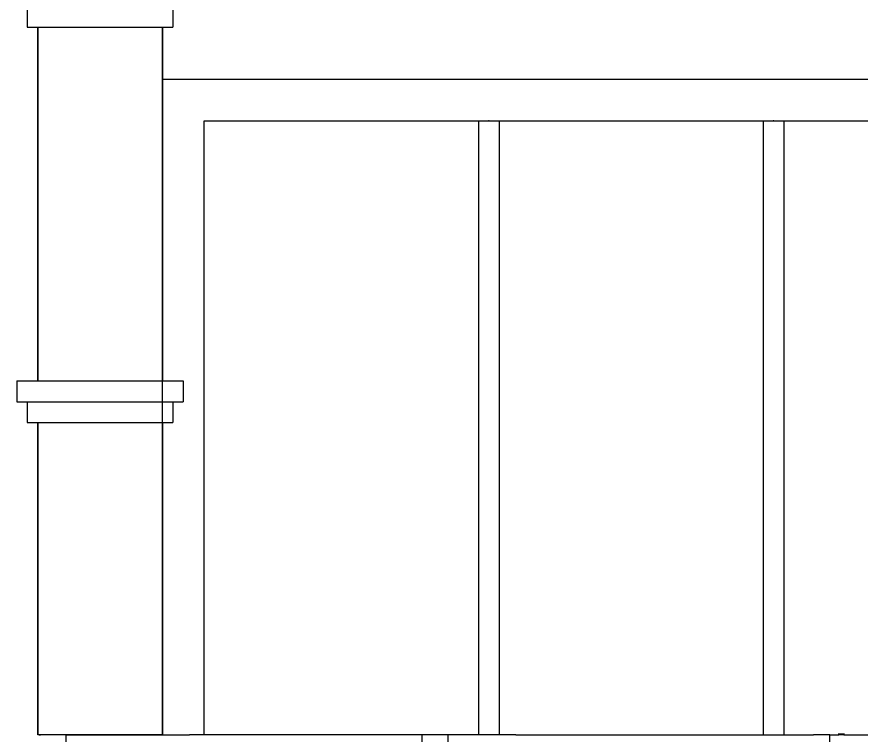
# Model space of a CAD drawing. Header units: inches. Extents: x -343 to 13887, y -13069 to -746.
# Drawn here: x 3358 to 3439.2, y -9089.3 to -9020.3 of the extents above; entities that cross this region are included whole.
import ezdxf

# ---------------------------------------------------------------- set-up
doc = ezdxf.new("R2010")
doc.units = ezdxf.units.IN
doc.header["$LTSCALE"] = 17
doc.header["$MEASUREMENT"] = 0
doc.layers.add('OUTLINE', color=1, linetype='Continuous', lineweight=25)

# ---------------------------------------------------------------- blocks, each defined once
blk = doc.blocks.new('fddd')
for p, q in [((-538.731, -3264.215), (-538.736, -3264.215)), ((-538.736, -3264.301), (-538.736, -3264.215)), ((-536.226, -3264.215), (-538.731, -3264.215)), ((-538.731, -3264.301), (-538.731, -3264.215)), ((-536.226, -3265.045), (-536.226, -3264.215)), ((-536.226, -3264.215), (-535.519, -3264.215)), ((-535.519, -3264.215), (-525.106, -3264.215)), ((-525.106, -3264.215), (-524.359, -3264.215)), ((-501.996, -3264.215), (-524.359, -3264.215)), ((-501.996, -3265.049), (-501.996, -3264.215)), ((-499.529, -3264.215), (-501.996, -3264.215)), ((-499.529, -3264.215), (-499.529, -3265.049)), ((-495.762, -3264.215), (-499.529, -3264.215)), ((-493.313, -3264.215), (-495.762, -3264.215)), ((-492.984, -3264.215), (-493.313, -3264.215)), ((-492.984, -3264.215), (-464.387, -3264.215)), ((-462.804, -3264.215), (-464.387, -3264.215)), ((-462.804, -3265.045), (-462.804, -3264.215)), ((-462.804, -3264.215), (-461.938, -3264.215)), ((-462.005, -3264.125), (-461.938, -3264.125)), ((-461.938, -3264.125), (-461.938, -3264.215)), ((-461.938, -3264.125), (-461.466, -3264.125)), ((-461.466, -3264.215), (-461.938, -3264.215)), ((-461.466, -3264.215), (-461.466, -3264.125)), ((-461.466, -3264.125), (-461.399, -3264.125)), ((-461.466, -3264.215), (-459.017, -3264.215))]:
    blk.add_line(p, q)

msp = doc.modelspace()

# ---------------------------------------------------------------- linework, layer by layer
at = {"layer": 'OUTLINE'}
for p, q in [((3359.02, -9019.253), (3359.02, -9021.253)), ((3373.02, -9019.253), (3373.02, -9021.253)), ((3359.02, -9021.253), (3373.02, -9021.253)), ((3360.02, -9021.253), (3360.02, -9055.253)), ((3372.02, -9055.253), (3372.02, -9021.253)), ((3360.02, -9026.253), (3360.02, -9055.253)), ((3372.02, -9026.253), (3488.503, -9026.253)), ((3372.02, -9089.253), (3372.02, -9026.253)), ((3372.02, -9055.253), (3372.02, -9026.253)), ((3376.02, -9030.253), (3484.503, -9030.253)), ((3376.02, -9089.253), (3376.02, -9030.253)), ((3402.386, -9030.253), (3402.386, -9089.253)), ((3404.386, -9030.253), (3404.386, -9089.253)), ((3429.752, -9030.253), (3429.752, -9089.253)), ((3431.752, -9030.253), (3431.752, -9089.253)), ((3358.02, -9055.253), (3374.02, -9055.253)), ((3358.02, -9055.253), (3358.02, -9057.253)), ((3374.02, -9055.253), (3374.02, -9057.253)), ((3358.02, -9057.253), (3359.02, -9057.253)), ((3359.02, -9057.253), (3359.02, -9059.253)), ((3359.02, -9057.253), (3373.02, -9057.253)), ((3373.02, -9057.253), (3374.02, -9057.253)), ((3373.02, -9057.253), (3373.02, -9059.253)), ((3359.02, -9059.253), (3373.02, -9059.253)), ((3360.02, -9059.253), (3360.02, -9089.253)), ((3372.02, -9089.253), (3372.02, -9059.253))]:
    msp.add_line(p, q, dxfattribs=at)
for points in [[(3360.02, -9055.253), (3360.02, -9021.253)], [(3372.02, -9021.253), (3372.02, -9055.253)], [(3360.02, -9055.253), (3372.02, -9055.253)], [(3372.02, -9059.253), (3372.02, -9089.253), (3360.02, -9089.253), (3360.02, -9059.253)]]:
    msp.add_lwpolyline(points, dxfattribs=at)
for p in [(3403.386, -9030.253), (3430.752, -9030.253)]:
    msp.add_point(p, dxfattribs=at)

# ---------------------------------------------------------------- block references
msp.add_blockref('fddd', (3898.978, -5825.038), dxfattribs=at)

doc.saveas('drawing.dxf')
